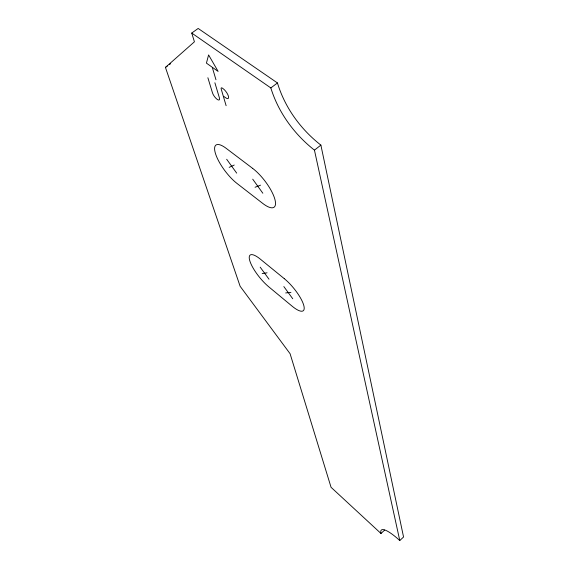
<?xml version="1.0" encoding="UTF-8"?>
<svg xmlns="http://www.w3.org/2000/svg" width="569" height="569" viewBox="0 0 569 569"><rect width="100%" height="100%" fill="white"/><g stroke="black" fill="none" stroke-linecap="round" stroke-linejoin="round"><path stroke-width="0.85" d="M399.772 540.55L403.556 537.015L320.88 145.109C300.681 129.291 284.877 107.626 277.452 82.953L198.168 28.45L191.739 33.052L194.427 41.8L165.444 67.419L240.118 286.264L290.09 353.719L331.058 487.306L380.988 533.48A31.786 6.963 47.5 0 1 399.772 540.55L314.444 150.145C294.273 134.227 278.433 112.584 270.83 87.932L191.739 33.052M380.988 533.48L384.658 530.08M314.444 150.145L320.88 145.109M270.83 87.932L277.452 82.953M165.444 67.419L167.407 66.004M169.363 64.596L170.664 63.657M229.186 167.364L234.229 165.038M255.061 187.258L260.552 185.167M262.174 273.582L267.053 272.807M285.688 292.943L290.937 292.395M211.839 66.964L206.426 63.131L208.595 54.937L218.133 71.417L212.251 67.256L215.971 79.752M223.667 96.31L225.772 97.832A6.458 2.219 54.3 0 0 228.382 96.09A6.458 2.219 54.3 0 0 223.076 88.65L222.479 88.216A3.144 1.081 54.4 0 0 221.213 89.084L226.121 105.706M260.182 267.167L269.002 279.201M283.839 286.577L292.736 298.746M226.675 159.263L236.69 173.132M252.721 179.178L262.835 193.232M207.884 77.747L212.465 92.797A5.69 1.92 54.3 0 0 217.138 99.326A5.69 1.92 54.3 0 0 219.385 97.818L214.883 82.768M252.679 168.403L226.192 148.345A26.274 8.329 52.9 0 0 215.459 153.523A26.274 8.329 52.9 0 0 236.989 183.438L262.707 203.389A26.651 8.663 52.4 0 0 274.799 199.008A26.651 8.663 52.4 0 0 252.679 168.403M284.28 278.661L260.261 259.087A23.151 6.65 51 0 0 249.834 260.894A23.151 6.65 51 0 0 268.803 286.854L292.182 306.229A23.493 6.878 50.6 0 0 303.711 305.169A23.493 6.878 50.6 0 0 284.28 278.661"/></g></svg>
